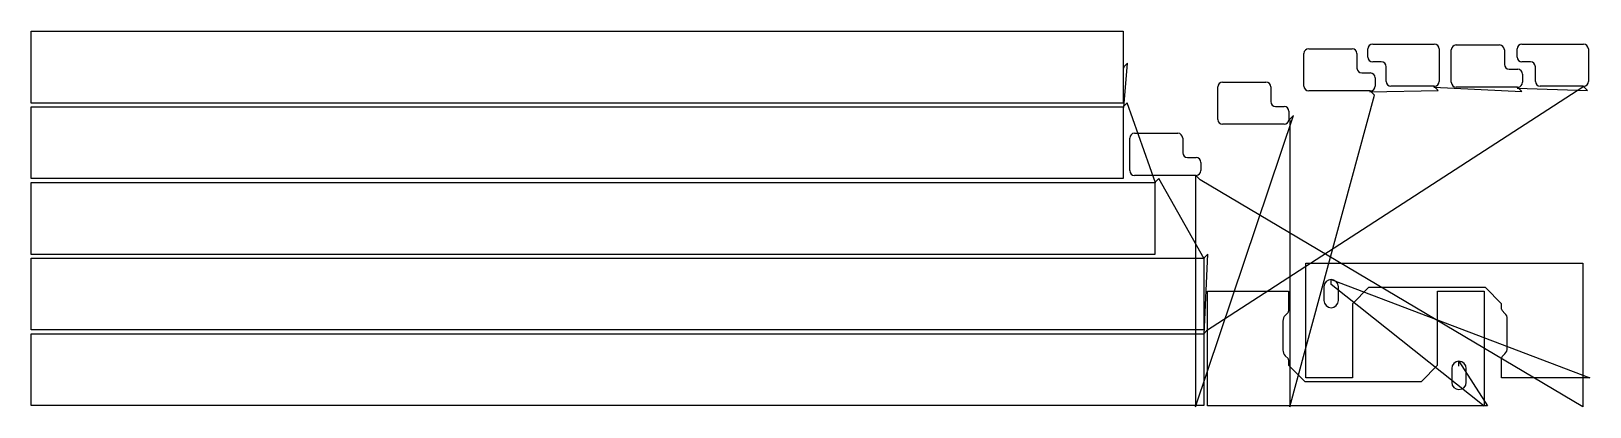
# Model space of a CAD drawing. Header units: metres. Extents: x 8 to 9678, y 0 to 2332.
import ezdxf

# ---------------------------------------------------------------- set-up
doc = ezdxf.new("R2010")
doc.units = ezdxf.units.M

msp = doc.modelspace()

# ---------------------------------------------------------------- linework, layer by layer
at = {"layer": 'TOOL_0'}
for p, q in [((8.001, 1886.027), (8.001, 2332.027)), ((8.001, 2332.027), (6783.001, 2332.027)), ((6783.001, 2332.027), (6783.001, 2110.527)), ((8331.473, 2251.945), (8713.473, 2251.945)), ((8849.062, 2246.175), (9118.062, 2246.175)), ((9257.382, 2251.943), (9639.382, 2251.943)), ((6810.35, 2133.776), (6785.601, 2109.027)), ((6786.537, 1858.88), (6810.35, 2133.776)), ((7904.655, 1991.5), (7904.655, 2193.1)), ((7934.655, 2223.1), (8203.655, 2223.1)), ((8233.655, 2193.1), (8233.655, 2102.3)), ((8301.473, 2171.145), (8301.473, 2221.945)), ((8384.473, 2141.145), (8331.473, 2141.145)), ((8743.473, 2221.945), (8743.473, 2020.345)), ((8819.062, 2014.575), (8819.062, 2216.175)), ((9148.062, 2216.175), (9148.062, 2125.375)), ((9227.382, 2171.143), (9227.382, 2221.943)), ((9310.382, 2141.143), (9257.382, 2141.143)), ((9669.382, 2221.943), (9669.382, 2020.343)), ((6783.001, 2110.527), (6785.601, 2109.027)), ((6785.601, 2109.027), (6783.001, 2107.527)), ((6783.001, 2107.527), (6783.001, 1886.027)), ((6785.601, 2109.027), (6789.137, 2105.491)), ((8263.655, 2072.3), (8316.655, 2072.3)), ((8346.655, 2042.3), (8346.655, 1991.5)), ((8414.473, 2020.345), (8414.473, 2111.145)), ((9178.062, 2095.375), (9231.062, 2095.375)), ((9261.062, 2065.375), (9261.062, 2014.575)), ((9340.382, 2020.343), (9340.382, 2111.143)), ((9635.879, 1984.226), (7300.501, 471.498)), ((7369.814, 1783.81), (7369.814, 1985.41)), ((7399.814, 2015.41), (7668.814, 2015.41)), ((7698.814, 1985.41), (7698.814, 1894.61)), ((7817.931, 0.001), (8341.436, 1934.171)), ((8315.155, 1961.5), (7934.655, 1961.5)), ((8313.152, 1955.383), (8738.254, 1963.015)), ((8316.688, 1958.919), (8313.152, 1955.383)), ((8316.687, 1958.919), (8315.155, 1961.5)), ((8341.436, 1934.171), (8316.687, 1958.919)), ((8318.155, 1961.538), (8316.688, 1958.919)), ((8711.973, 1990.345), (8444.473, 1990.345)), ((8713.506, 1987.764), (8709.97, 1984.228)), ((8709.97, 1984.228), (9255.843, 1957.245)), ((8713.505, 1987.764), (8711.973, 1990.345)), ((8738.254, 1963.015), (8713.505, 1987.764)), ((8714.973, 1990.383), (8713.506, 1987.764)), ((9229.562, 1984.575), (8849.062, 1984.575)), ((9231.095, 1981.994), (9227.559, 1978.458)), ((9227.559, 1978.458), (9664.163, 1963.013)), ((9231.094, 1981.994), (9229.562, 1984.575)), ((9255.843, 1957.245), (9231.094, 1981.994)), ((9232.562, 1984.613), (9231.095, 1981.994)), ((9637.882, 1990.343), (9370.382, 1990.343)), ((9639.415, 1987.762), (9635.879, 1984.226)), ((9639.414, 1987.762), (9637.882, 1990.343)), ((9664.163, 1963.013), (9639.414, 1987.762)), ((9640.882, 1990.381), (9639.415, 1987.762)), ((6783.001, 1886.027), (8.001, 1886.027)), ((8.001, 1416.416), (8.001, 1862.416)), ((8.001, 1862.416), (6783.001, 1862.416)), ((6807.75, 1887.165), (6783.001, 1862.416)), ((6783.001, 1862.416), (6783.001, 1416.416)), ((6783.001, 1862.416), (6786.537, 1858.88)), ((6983.537, 1389.769), (6807.75, 1887.165)), ((7728.814, 1864.61), (7781.814, 1864.61)), ((7231.969, 0), (7839.145, 1808.525)), ((7781.814, 1753.81), (7399.814, 1753.81)), ((7814.396, 1783.777), (7811.777, 1782.31)), ((7811.814, 1834.61), (7811.814, 1785.31)), ((7811.814, 1785.31), (7814.395, 1783.778)), ((7814.395, 1783.778), (7817.931, 1780.242)), ((7839.145, 1808.525), (7814.396, 1783.777)), ((7817.931, 1780.242), (7817.931, 0.001)), ((6823.472, 1466.504), (6823.472, 1668.104)), ((6853.472, 1698.104), (7122.472, 1698.104)), ((7152.472, 1668.104), (7152.472, 1577.304)), ((7182.472, 1547.304), (7235.472, 1547.304)), ((7265.472, 1517.304), (7265.472, 1466.504)), ((6783.001, 1416.416), (8.001, 1416.416)), ((8.001, 946.305), (8.001, 1393.305)), ((8.001, 1393.305), (6980.001, 1393.305)), ((7233.972, 1436.504), (6853.472, 1436.504)), ((7004.75, 1418.053), (6980.001, 1393.305)), ((6980.001, 1393.305), (6980.001, 946.305)), ((6980.001, 1393.305), (6983.537, 1389.769)), ((7286.537, 919.658), (7004.75, 1418.053)), ((7235.505, 1433.923), (7231.969, 1430.387)), ((7231.969, 1430.387), (7231.969, 0)), ((7235.504, 1433.923), (7233.972, 1436.504)), ((7260.252, 1409.174), (7235.504, 1433.923)), ((7236.972, 1436.542), (7235.505, 1433.923)), ((9635.247, 0), (7260.252, 1409.174)), ((6980.001, 946.305), (8.001, 946.305)), ((8.001, 477.194), (8.001, 923.194)), ((8.001, 923.194), (7283.001, 923.194)), ((7307.75, 947.942), (7283.001, 923.194)), ((7283.001, 923.194), (7283.001, 477.194)), ((7283.001, 923.194), (7286.537, 919.658)), ((7285.501, 451.498), (7307.75, 947.942)), ((7917.291, 179.298), (7917.291, 891.098)), ((7917.291, 891.098), (9634.891, 891.098)), ((9634.891, 891.098), (9634.891, 179.298)), ((8073.59, 760.298), (8073.59, 790.298)), ((8073.59, 790.298), (9678.431, 179.662)), ((7305.387, 6.851), (7305.387, 718.651)), ((7305.387, 718.651), (7809.487, 718.651)), ((7809.487, 718.651), (7809.487, 593.103)), ((8028.49, 745.198), (8028.49, 660.198)), ((9022.968, 4.498), (8073.59, 760.298)), ((8118.69, 660.198), (8118.69, 745.198)), ((8306.215, 739.898), (8206.391, 640.074)), ((9030.966, 739.898), (8306.215, 739.898)), ((8733.886, 257.875), (8733.886, 718.651)), ((8733.886, 718.651), (9022.986, 718.651)), ((9022.986, 718.651), (9022.986, 6.851)), ((9130.79, 640.074), (9030.966, 739.898)), ((7806.47, 585.82), (7788.544, 567.894)), ((8206.391, 640.074), (8206.391, 179.298)), ((9130.79, 605.551), (9130.79, 640.074)), ((9151.733, 580.341), (9133.806, 598.268)), ((7773.987, 532.751), (7773.987, 352.751)), ((9166.29, 365.198), (9166.29, 545.198)), ((7283.001, 477.194), (8.001, 477.194)), ((8.001, 7.998), (8.001, 453.998)), ((8.001, 453.998), (7283.001, 453.998)), ((7300.501, 471.498), (7283.001, 453.998)), ((7283.001, 453.998), (7283.001, 7.998)), ((7283.001, 453.998), (7285.501, 451.498)), ((7788.544, 317.608), (7806.471, 299.681)), ((7809.487, 292.398), (7809.487, 257.875)), ((9130.79, 179.298), (9130.79, 304.846)), ((9133.807, 312.129), (9151.733, 330.055)), ((7809.487, 257.875), (7909.311, 158.051)), ((8634.062, 158.051), (8733.886, 257.875)), ((8821.587, 237.751), (8821.587, 152.751)), ((8866.687, 252.851), (8866.687, 282.851)), ((8866.687, 282.851), (9044.164, 6.169)), ((8911.787, 152.751), (8911.787, 237.751)), ((7909.311, 158.051), (8634.062, 158.051)), ((8206.391, 179.298), (7917.291, 179.298)), ((9634.89, 179.298), (9130.79, 179.298)), ((9678.431, 179.662), (9634.89, 179.298)), ((9634.891, 179.298), (9635.247, 175.476)), ((9635.247, 175.476), (9635.247, 0)), ((7283.001, 7.998), (8.001, 7.998)), ((9022.987, 6.851), (7305.387, 6.851)), ((9022.986, 6.851), (9022.968, 4.498)), ((9044.164, 6.169), (9022.987, 6.851))]:
    msp.add_line(p, q, dxfattribs=at)
for centre, radius, start, end in [((8331.473, 2221.945), 30, 90, 180), ((8713.473, 2221.945), 30, 0, 90), ((8849.062, 2216.175), 30, 90, 180), ((9118.062, 2216.175), 30, 0, 90), ((9257.382, 2221.943), 30, 90, 180), ((9639.382, 2221.943), 30, 0, 90), ((7934.655, 2193.1), 30, 90, 180), ((8203.655, 2193.1), 30, 0, 90), ((8331.473, 2171.145), 30, 180, 270), ((8384.473, 2111.145), 30, 0, 90), ((9257.382, 2171.143), 30, 180, 270), ((9310.382, 2111.143), 30, 0, 90), ((8263.655, 2102.3), 30, 180, 270), ((8316.655, 2042.3), 30, 0, 90), ((9178.062, 2125.375), 30, 180, 270), ((9231.062, 2065.375), 30, 0, 90), ((7399.814, 1985.41), 30, 90, 180), ((7668.814, 1985.41), 30, 0, 90), ((7934.655, 1991.5), 30, 180, 270), ((8316.655, 1991.5), 30, 272.8660295, 0), ((8444.473, 2020.345), 30, 180, 270), ((8713.473, 2020.345), 30, 272.8660295, 0), ((8849.062, 2014.575), 30, 180, 270), ((9231.062, 2014.575), 30, 272.8660295, 0), ((9370.382, 2020.343), 30, 180, 270), ((9639.382, 2020.343), 30, 272.8660295, 0), ((7728.814, 1894.61), 30, 180, 270), ((7781.814, 1834.61), 30, 0, 90), ((7399.814, 1783.81), 30, 180, 270), ((7781.815, 1783.81), 30, 269.9980901, 357.1339705), ((6853.472, 1668.104), 30, 90, 180), ((7122.472, 1668.104), 30, 0, 90), ((7182.472, 1577.304), 30, 180, 270), ((7235.472, 1517.304), 30, 0, 90), ((6853.472, 1466.504), 30, 180, 270), ((7235.472, 1466.504), 30, 272.8660295, 0), ((8073.59, 745.198), 45.1, 90, 180), ((8073.59, 745.198), 45.1, 0, 90), ((7799.073, 593.151), 10.414, 315.2567556, 359.7359153), ((8073.59, 660.198), 45.1, 180, 0), ((9141.203, 605.598), 10.414, 180.2586078, 224.7393365), ((9116.59, 545.198), 49.7, 0, 45), ((7823.687, 532.751), 49.7, 135, 180), ((7823.687, 352.751), 49.7, 180, 225), ((7799.074, 292.351), 10.414, 0.2586078, 44.7393365), ((9141.204, 304.798), 10.414, 135.2567556, 179.7359153), ((9116.59, 365.198), 49.7, 315, 0), ((8866.687, 237.751), 45.1, 90, 180), ((8866.687, 237.751), 45.1, 0, 90), ((8866.687, 152.751), 45.1, 180, 0)]:
    msp.add_arc(centre, radius, start, end, dxfattribs=at)

doc.saveas('drawing.dxf')
